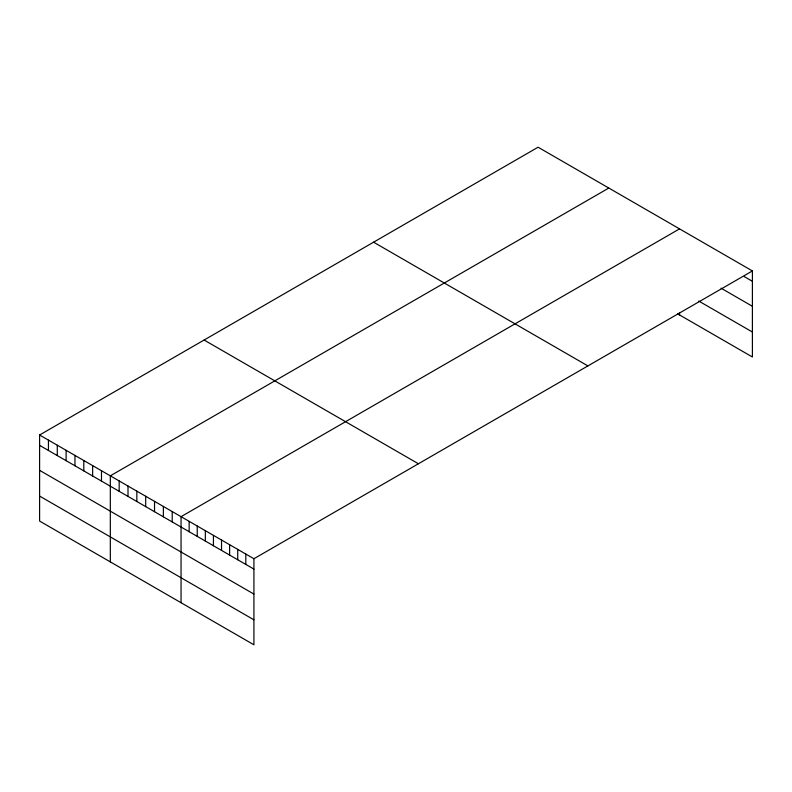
<?xml version="1.0" encoding="UTF-8"?>
<svg xmlns="http://www.w3.org/2000/svg" width="792" height="792" viewBox="0 0 792 792"><rect width="100%" height="100%" fill="white"/><g stroke="black" fill="none" stroke-linecap="round" stroke-linejoin="round"><path stroke-width="1.19" d="M752.4 270.943L253.915 558.736L253.915 644.787L39.6 521.057L39.6 435.006L538.085 147.213L752.4 270.943L752.4 356.994L677.566 313.79M608.81 188.041L110.326 475.834L110.326 561.884M679.536 228.878L181.051 516.671L181.051 602.722M744.302 276.626L752.4 281.299M721.027 288.169L752.4 306.286M698.762 301.049L752.4 332.016M373.586 242.184L587.902 365.914M204.098 340.035L418.414 463.765M39.6 435.006L253.915 558.736M39.6 445.361L253.915 569.101M39.6 470.339L253.915 594.079M39.6 496.079L253.915 619.809M679.536 312.543L679.536 314.929M245.817 554.063L245.817 564.429M237.729 549.391L237.729 559.746M229.63 544.718L229.63 555.073M221.532 540.045L221.532 550.4M213.434 535.372L213.434 545.728M205.336 530.689L205.336 541.055M197.238 526.017L197.238 536.382M189.149 521.344L189.149 531.699M172.21 511.563L172.21 521.928M163.37 506.464L163.37 516.82M154.529 501.356L154.529 511.721M145.688 496.257L145.688 506.613M136.848 491.149L136.848 501.504M128.007 486.041L128.007 496.406M119.166 480.942L119.166 491.297M101.485 470.735L101.485 481.09M92.644 465.627L92.644 475.992M83.803 460.528L83.803 470.884M74.963 455.42L74.963 465.785M66.122 450.321L66.122 460.677M57.281 445.213L57.281 455.568M48.441 440.105L48.441 450.47"/></g></svg>
